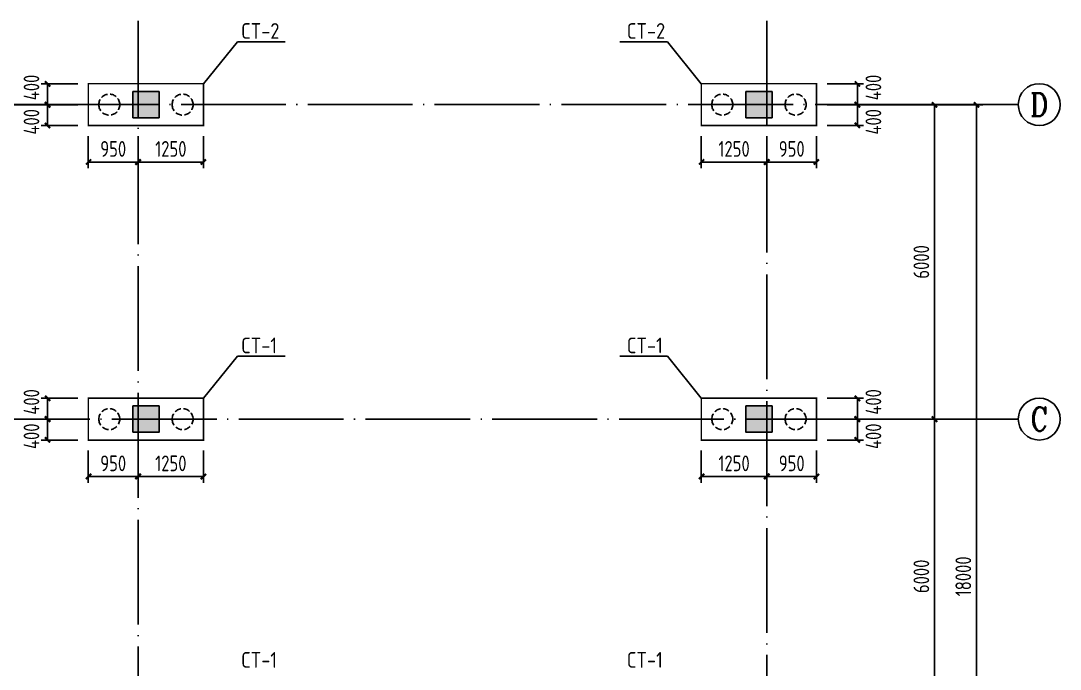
# Model space of a CAD drawing. Header units: millimetres. Extents: x 865974 to 875117, y 41124 to 44891.
# Drawn here: x 867254.5 to 867452.9, y 41524.7 to 41648.4 of the extents above; entities that cross this region are included whole.
import ezdxf
from ezdxf.enums import TextEntityAlignment as Align

# ---------------------------------------------------------------- set-up
doc = ezdxf.new("R2010")
doc.units = ezdxf.units.MM
doc.header["$LTSCALE"] = 1000
doc.header["$MEASUREMENT"] = 0
doc.linetypes.add('DASH', pattern=[0.35, 0.25, -0.1])
doc.linetypes.add('DOTE', pattern=[2.42, 2, -0.2, 0.02, -0.2])
for name, color, linetype in [('1507', 6, 'Continuous'), ('AXIS', 3, 'Continuous'), ('AXIS_TEXT', 7, 'Continuous'), ('DIM', 7, 'Continuous'), ('DOTE', 1, 'DOTE'), ('柱', 2, 'Continuous'), ('标注', 7, 'Continuous')]:
    doc.layers.add(name, color=color, linetype=linetype)
doc.layers.add('承台基础', color=23, linetype='Continuous', lineweight=18)
doc.styles.add('_TCH_AXIS', font='COMPLEX', dxfattribs={"bigfont": 'GBCBIG'})
doc.styles.add('COMPLEX', font='COMPLEX')
doc.styles.add('GBHZ', font='gbenor.shx', dxfattribs={"width": 0.9, "bigfont": 'gbcbig.shx'})
doc.styles.get("Standard").update_dxf_attribs({"font": 'gbenor.shx', "bigfont": 'gbcbig.shx'})
doc.dimstyles.new('Y100', dxfattribs={"dimscale": 0, "dimtxt": 3, "dimasz": 0.01, "dimexe": 1.2, "dimexo": 2, "dimgap": 1, "dimtad": 1, "dimdec": 0, "dimlfac": 100, "dimzin": 0, "dimdsep": 46, "dimtxsty": 'GBHZ', "dimblk": 'DX', "dimcen": 0.09, "dimdle": 1, "dimclrd": 7, "dimclre": 7, "dimclrt": 7, "dimadec": 0, "dimazin": 0, "dimtfac": 1, "dimtdec": 0, "dimtix": 1, "dimtmove": 2, "dimatfit": 3, "dimldrblk": 'DX', "dimfxl": 0, "dimtolj": 1, "dimtzin": 0, "dimarcsym": 0})

# ---------------------------------------------------------------- blocks, each defined once
blk = doc.blocks.new('DX')
at = {"color": 0, "linetype": 'ByBlock', "const_width": 40}
blk.add_lwpolyline([(-54, -51), (46, 49)], dxfattribs=at)
blk = doc.blocks.new('*D717')
at = {"layer": 'Defpoints', "color": 0, "transparency": 16777216}
for p in [(867244.92, 41572.38), (867260.92, 41572.38), (867260.92, 41512.38)]:
    blk.add_point(p, dxfattribs=at)
at = {"layer": '标注', "color": 7, "lineweight": -2, "transparency": 16777216}
for p, q in [((867258.92, 41572.38), (867243.72, 41572.38)), ((867244.92, 41512.39), (867244.92, 41572.37)), ((867258.92, 41512.38), (867243.72, 41512.38))]:
    blk.add_line(p, q, dxfattribs=at)
at = {"layer": '标注', "color": 7, "lineweight": -2, "transparency": 16777216, "xscale": 0.01, "yscale": 0.01, "zscale": 0.01}
for p, rotation in [((867244.92, 41572.38), 90), ((867244.92, 41512.38), 270)]:
    blk.add_blockref('DX', p, dxfattribs=dict(at, rotation=rotation))
at = {"layer": '标注', "color": 7, "transparency": 16777216, "insert": (867242.42, 41542.38), "char_height": 3, "attachment_point": 5, "rotation": 90, "style": 'GBHZ'}
blk.add_mtext('\\A1;6000', dxfattribs=at)
blk = doc.blocks.new('*D718')
at = {"layer": 'Defpoints', "color": 0, "transparency": 16777216}
for p in [(867244.92, 41632.38), (867260.92, 41632.38), (867260.92, 41572.38)]:
    blk.add_point(p, dxfattribs=at)
at = {"layer": '标注', "color": 7, "lineweight": -2, "transparency": 16777216}
for p, q in [((867258.92, 41632.38), (867243.72, 41632.38)), ((867244.92, 41572.39), (867244.92, 41632.37)), ((867258.92, 41572.38), (867243.72, 41572.38))]:
    blk.add_line(p, q, dxfattribs=at)
at = {"layer": '标注', "color": 7, "lineweight": -2, "transparency": 16777216, "xscale": 0.01, "yscale": 0.01, "zscale": 0.01}
for p, rotation in [((867244.92, 41632.38), 90), ((867244.92, 41572.38), 270)]:
    blk.add_blockref('DX', p, dxfattribs=dict(at, rotation=rotation))
at = {"layer": '标注', "color": 7, "transparency": 16777216, "insert": (867242.42, 41602.38), "char_height": 3, "attachment_point": 5, "rotation": 90, "style": 'GBHZ'}
blk.add_mtext('\\A1;6000', dxfattribs=at)
blk = doc.blocks.new('*D719')
at = {"layer": 'Defpoints', "color": 0, "transparency": 16777216}
for p in [(867260.92, 41632.38), (867236.92, 41452.38), (867260.92, 41452.38)]:
    blk.add_point(p, dxfattribs=at)
at = {"layer": '标注', "color": 7, "lineweight": -2, "transparency": 16777216}
for p, q in [((867258.92, 41632.38), (867235.72, 41632.38)), ((867236.92, 41632.37), (867236.92, 41452.39)), ((867258.92, 41452.38), (867235.72, 41452.38))]:
    blk.add_line(p, q, dxfattribs=at)
at = {"layer": '标注', "color": 7, "lineweight": -2, "transparency": 16777216, "xscale": 0.01, "yscale": 0.01, "zscale": 0.01}
for p, rotation in [((867236.92, 41632.38), 90), ((867236.92, 41452.38), 270)]:
    blk.add_blockref('DX', p, dxfattribs=dict(at, rotation=rotation))
at = {"layer": '标注', "color": 7, "transparency": 16777216, "insert": (867234.42, 41542.38), "char_height": 3, "attachment_point": 5, "rotation": 90, "style": 'GBHZ'}
blk.add_mtext('\\A1;18000', dxfattribs=at)
blk = doc.blocks.new('_AXISO')
blk.add_circle((0, 0), 0.5)
at = {"layer": 'AXIS_TEXT', "style": 'COMPLEX', "width": 1.041667}
blk.add_attdef('A', text='', height=0.56, dxfattribs=at).set_placement((-0.25, -0.28), (0.25, -0.28), align=Align.FIT)
blk = doc.blocks.new('*D722')
at = {"layer": 'Defpoints', "color": 0, "transparency": 16777216}
for p in [(867412.92, 41572.38), (867428.92, 41572.38), (867412.92, 41512.38)]:
    blk.add_point(p, dxfattribs=at)
at = {"layer": '标注', "color": 7, "lineweight": -2, "transparency": 16777216}
for p, q in [((867414.92, 41572.38), (867430.12, 41572.38)), ((867428.92, 41512.39), (867428.92, 41572.37)), ((867414.92, 41512.38), (867430.12, 41512.38))]:
    blk.add_line(p, q, dxfattribs=at)
at = {"layer": '标注', "color": 7, "lineweight": -2, "transparency": 16777216, "xscale": 0.01, "yscale": 0.01, "zscale": 0.01}
for p, rotation in [((867428.92, 41572.38), 90), ((867428.92, 41512.38), 270)]:
    blk.add_blockref('DX', p, dxfattribs=dict(at, rotation=rotation))
at = {"layer": '标注', "color": 7, "transparency": 16777216, "insert": (867426.42, 41542.38), "char_height": 3, "attachment_point": 5, "rotation": 90, "style": 'GBHZ'}
blk.add_mtext('\\A1;6000', dxfattribs=at)
blk = doc.blocks.new('*D723')
at = {"layer": 'Defpoints', "color": 0, "transparency": 16777216}
for p in [(867412.92, 41632.38), (867428.92, 41632.38), (867412.92, 41572.38)]:
    blk.add_point(p, dxfattribs=at)
at = {"layer": '标注', "color": 7, "lineweight": -2, "transparency": 16777216}
for p, q in [((867414.92, 41632.38), (867430.12, 41632.38)), ((867428.92, 41572.39), (867428.92, 41632.37)), ((867414.92, 41572.38), (867430.12, 41572.38))]:
    blk.add_line(p, q, dxfattribs=at)
at = {"layer": '标注', "color": 7, "lineweight": -2, "transparency": 16777216, "xscale": 0.01, "yscale": 0.01, "zscale": 0.01}
for p, rotation in [((867428.92, 41632.38), 90), ((867428.92, 41572.38), 270)]:
    blk.add_blockref('DX', p, dxfattribs=dict(at, rotation=rotation))
at = {"layer": '标注', "color": 7, "transparency": 16777216, "insert": (867426.42, 41602.38), "char_height": 3, "attachment_point": 5, "rotation": 90, "style": 'GBHZ'}
blk.add_mtext('\\A1;6000', dxfattribs=at)
blk = doc.blocks.new('*D724')
at = {"layer": 'Defpoints', "color": 0, "transparency": 16777216}
for p in [(867412.92, 41632.38), (867412.92, 41452.38), (867436.92, 41452.38)]:
    blk.add_point(p, dxfattribs=at)
at = {"layer": '标注', "color": 7, "lineweight": -2, "transparency": 16777216}
for p, q in [((867414.92, 41632.38), (867438.12, 41632.38)), ((867436.92, 41632.37), (867436.92, 41452.39)), ((867414.92, 41452.38), (867438.12, 41452.38))]:
    blk.add_line(p, q, dxfattribs=at)
at = {"layer": '标注', "color": 7, "lineweight": -2, "transparency": 16777216, "xscale": 0.01, "yscale": 0.01, "zscale": 0.01}
for p, rotation in [((867436.92, 41632.38), 90), ((867436.92, 41452.38), 270)]:
    blk.add_blockref('DX', p, dxfattribs=dict(at, rotation=rotation))
at = {"layer": '标注', "color": 7, "transparency": 16777216, "insert": (867434.42, 41542.38), "char_height": 3, "attachment_point": 5, "rotation": 90, "style": 'GBHZ'}
blk.add_mtext('\\A1;18000', dxfattribs=at)
blk = doc.blocks.new('*D752')
at = {"layer": 'Defpoints', "color": 0, "transparency": 16777216}
for p in [(867259.64, 41572.38), (867267.42, 41572.38), (867267.42, 41568.38)]:
    blk.add_point(p, dxfattribs=at)
at = {"layer": 'dim', "color": 7, "lineweight": -2, "transparency": 16777216}
for p, q in [((867265.42, 41572.38), (867258.44, 41572.38)), ((867259.64, 41568.39), (867259.64, 41572.37)), ((867265.42, 41568.38), (867258.44, 41568.38))]:
    blk.add_line(p, q, dxfattribs=at)
at = {"layer": 'dim', "color": 7, "lineweight": -2, "transparency": 16777216, "xscale": 0.01, "yscale": 0.01, "zscale": 0.01}
for p, rotation in [((867259.64, 41572.38), 90), ((867259.64, 41568.38), 270)]:
    blk.add_blockref('DX', p, dxfattribs=dict(at, rotation=rotation))
at = {"layer": 'dim', "color": 7, "transparency": 16777216, "insert": (867256.57, 41569.11), "char_height": 3, "attachment_point": 5, "rotation": 90, "style": 'GBHZ'}
blk.add_mtext('\\A1;400', dxfattribs=at)
blk = doc.blocks.new('*D753')
at = {"layer": 'Defpoints', "color": 0, "transparency": 16777216}
for p in [(867267.42, 41576.38), (867259.64, 41572.38), (867267.42, 41572.38)]:
    blk.add_point(p, dxfattribs=at)
at = {"layer": 'dim', "color": 7, "lineweight": -2, "transparency": 16777216}
for p, q in [((867265.42, 41576.38), (867258.44, 41576.38)), ((867259.64, 41576.37), (867259.64, 41572.39)), ((867265.42, 41572.38), (867258.44, 41572.38))]:
    blk.add_line(p, q, dxfattribs=at)
at = {"layer": 'dim', "color": 7, "lineweight": -2, "transparency": 16777216, "xscale": 0.01, "yscale": 0.01, "zscale": 0.01}
for p, rotation in [((867259.64, 41576.38), 90), ((867259.64, 41572.38), 270)]:
    blk.add_blockref('DX', p, dxfattribs=dict(at, rotation=rotation))
at = {"layer": 'dim', "color": 7, "transparency": 16777216, "insert": (867256.57, 41575.66), "char_height": 3, "attachment_point": 5, "rotation": 90, "style": 'GBHZ'}
blk.add_mtext('\\A1;400', dxfattribs=at)
blk = doc.blocks.new('*D750')
at = {"layer": 'Defpoints', "color": 0, "transparency": 16777216}
for p in [(867267.42, 41568.38), (867276.92, 41568.38), (867276.92, 41561.44)]:
    blk.add_point(p, dxfattribs=at)
at = {"layer": 'dim', "color": 7, "lineweight": -2, "transparency": 16777216}
for p, q in [((867267.42, 41566.38), (867267.42, 41560.24)), ((867276.92, 41566.38), (867276.92, 41560.24)), ((867267.43, 41561.44), (867276.91, 41561.44))]:
    blk.add_line(p, q, dxfattribs=at)
at = {"layer": 'dim', "color": 7, "lineweight": -2, "transparency": 16777216, "xscale": 0.01, "yscale": 0.01, "zscale": 0.01, "rotation": 180}
blk.add_blockref('DX', (867267.42, 41561.44), dxfattribs=at)
at = {"layer": 'dim', "color": 7, "lineweight": -2, "transparency": 16777216, "xscale": 0.01, "yscale": 0.01, "zscale": 0.01}
blk.add_blockref('DX', (867276.92, 41561.44), dxfattribs=at)
at = {"layer": 'dim', "color": 7, "transparency": 16777216, "insert": (867272.17, 41563.94), "char_height": 3, "attachment_point": 5, "style": 'GBHZ'}
blk.add_mtext('\\A1;950', dxfattribs=at)
blk = doc.blocks.new('*D751')
at = {"layer": 'Defpoints', "color": 0, "transparency": 16777216}
for p in [(867276.92, 41568.38), (867289.42, 41568.38), (867289.42, 41561.44)]:
    blk.add_point(p, dxfattribs=at)
at = {"layer": 'dim', "color": 7, "lineweight": -2, "transparency": 16777216}
for p, q in [((867276.92, 41566.38), (867276.92, 41560.24)), ((867289.42, 41566.38), (867289.42, 41560.24)), ((867276.93, 41561.44), (867289.41, 41561.44))]:
    blk.add_line(p, q, dxfattribs=at)
at = {"layer": 'dim', "color": 7, "lineweight": -2, "transparency": 16777216, "xscale": 0.01, "yscale": 0.01, "zscale": 0.01, "rotation": 180}
blk.add_blockref('DX', (867276.92, 41561.44), dxfattribs=at)
at = {"layer": 'dim', "color": 7, "lineweight": -2, "transparency": 16777216, "xscale": 0.01, "yscale": 0.01, "zscale": 0.01}
blk.add_blockref('DX', (867289.42, 41561.44), dxfattribs=at)
at = {"layer": 'dim', "color": 7, "transparency": 16777216, "insert": (867283.17, 41563.94), "char_height": 3, "attachment_point": 5, "style": 'GBHZ'}
blk.add_mtext('\\A1;1250', dxfattribs=at)
blk = doc.blocks.new('*D756')
at = {"layer": 'Defpoints', "color": 0, "transparency": 16777216}
for p in [(867259.64, 41632.38), (867267.42, 41632.38), (867267.42, 41628.38)]:
    blk.add_point(p, dxfattribs=at)
at = {"layer": 'dim', "color": 7, "lineweight": -2, "transparency": 16777216}
for p, q in [((867265.42, 41632.38), (867258.44, 41632.38)), ((867259.64, 41628.39), (867259.64, 41632.37)), ((867265.42, 41628.38), (867258.44, 41628.38))]:
    blk.add_line(p, q, dxfattribs=at)
at = {"layer": 'dim', "color": 7, "lineweight": -2, "transparency": 16777216, "xscale": 0.01, "yscale": 0.01, "zscale": 0.01}
for p, rotation in [((867259.64, 41632.38), 90), ((867259.64, 41628.38), 270)]:
    blk.add_blockref('DX', p, dxfattribs=dict(at, rotation=rotation))
at = {"layer": 'dim', "color": 7, "transparency": 16777216, "insert": (867256.57, 41629.11), "char_height": 3, "attachment_point": 5, "rotation": 90, "style": 'GBHZ'}
blk.add_mtext('\\A1;400', dxfattribs=at)
blk = doc.blocks.new('*D757')
at = {"layer": 'Defpoints', "color": 0, "transparency": 16777216}
for p in [(867267.42, 41636.38), (867259.64, 41632.38), (867267.42, 41632.38)]:
    blk.add_point(p, dxfattribs=at)
at = {"layer": 'dim', "color": 7, "lineweight": -2, "transparency": 16777216}
for p, q in [((867265.42, 41636.38), (867258.44, 41636.38)), ((867259.64, 41636.37), (867259.64, 41632.39)), ((867265.42, 41632.38), (867258.44, 41632.38))]:
    blk.add_line(p, q, dxfattribs=at)
at = {"layer": 'dim', "color": 7, "lineweight": -2, "transparency": 16777216, "xscale": 0.01, "yscale": 0.01, "zscale": 0.01}
for p, rotation in [((867259.64, 41636.38), 90), ((867259.64, 41632.38), 270)]:
    blk.add_blockref('DX', p, dxfattribs=dict(at, rotation=rotation))
at = {"layer": 'dim', "color": 7, "transparency": 16777216, "insert": (867256.57, 41635.66), "char_height": 3, "attachment_point": 5, "rotation": 90, "style": 'GBHZ'}
blk.add_mtext('\\A1;400', dxfattribs=at)
blk = doc.blocks.new('*D754')
at = {"layer": 'Defpoints', "color": 0, "transparency": 16777216}
for p in [(867267.42, 41628.38), (867276.92, 41628.38), (867276.92, 41621.44)]:
    blk.add_point(p, dxfattribs=at)
at = {"layer": 'dim', "color": 7, "lineweight": -2, "transparency": 16777216}
for p, q in [((867267.42, 41626.38), (867267.42, 41620.24)), ((867276.92, 41626.38), (867276.92, 41620.24)), ((867267.43, 41621.44), (867276.91, 41621.44))]:
    blk.add_line(p, q, dxfattribs=at)
at = {"layer": 'dim', "color": 7, "lineweight": -2, "transparency": 16777216, "xscale": 0.01, "yscale": 0.01, "zscale": 0.01, "rotation": 180}
blk.add_blockref('DX', (867267.42, 41621.44), dxfattribs=at)
at = {"layer": 'dim', "color": 7, "lineweight": -2, "transparency": 16777216, "xscale": 0.01, "yscale": 0.01, "zscale": 0.01}
blk.add_blockref('DX', (867276.92, 41621.44), dxfattribs=at)
at = {"layer": 'dim', "color": 7, "transparency": 16777216, "insert": (867272.17, 41623.94), "char_height": 3, "attachment_point": 5, "style": 'GBHZ'}
blk.add_mtext('\\A1;950', dxfattribs=at)
blk = doc.blocks.new('*D755')
at = {"layer": 'Defpoints', "color": 0, "transparency": 16777216}
for p in [(867276.92, 41628.38), (867289.42, 41628.38), (867289.42, 41621.44)]:
    blk.add_point(p, dxfattribs=at)
at = {"layer": 'dim', "color": 7, "lineweight": -2, "transparency": 16777216}
for p, q in [((867276.92, 41626.38), (867276.92, 41620.24)), ((867289.42, 41626.38), (867289.42, 41620.24)), ((867276.93, 41621.44), (867289.41, 41621.44))]:
    blk.add_line(p, q, dxfattribs=at)
at = {"layer": 'dim', "color": 7, "lineweight": -2, "transparency": 16777216, "xscale": 0.01, "yscale": 0.01, "zscale": 0.01, "rotation": 180}
blk.add_blockref('DX', (867276.92, 41621.44), dxfattribs=at)
at = {"layer": 'dim', "color": 7, "lineweight": -2, "transparency": 16777216, "xscale": 0.01, "yscale": 0.01, "zscale": 0.01}
blk.add_blockref('DX', (867289.42, 41621.44), dxfattribs=at)
at = {"layer": 'dim', "color": 7, "transparency": 16777216, "insert": (867283.17, 41623.94), "char_height": 3, "attachment_point": 5, "style": 'GBHZ'}
blk.add_mtext('\\A1;1250', dxfattribs=at)
blk = doc.blocks.new('*D771')
at = {"layer": 'Defpoints', "color": 0, "transparency": 16777216}
for p in [(867406.42, 41572.38), (867414.2, 41572.38), (867406.42, 41568.38)]:
    blk.add_point(p, dxfattribs=at)
at = {"layer": 'dim', "color": 7, "lineweight": -2, "transparency": 16777216}
for p, q in [((867408.42, 41572.38), (867415.4, 41572.38)), ((867414.2, 41568.39), (867414.2, 41572.37)), ((867408.42, 41568.38), (867415.4, 41568.38))]:
    blk.add_line(p, q, dxfattribs=at)
at = {"layer": 'dim', "color": 7, "lineweight": -2, "transparency": 16777216, "xscale": 0.01, "yscale": 0.01, "zscale": 0.01}
for p, rotation in [((867414.2, 41572.38), 90), ((867414.2, 41568.38), 270)]:
    blk.add_blockref('DX', p, dxfattribs=dict(at, rotation=rotation))
at = {"layer": 'dim', "color": 7, "transparency": 16777216, "insert": (867417.27, 41569.11), "char_height": 3, "attachment_point": 5, "rotation": 90, "style": 'GBHZ'}
blk.add_mtext('\\A1;400', dxfattribs=at)
blk = doc.blocks.new('*D772')
at = {"layer": 'Defpoints', "color": 0, "transparency": 16777216}
for p in [(867406.42, 41576.38), (867406.42, 41572.38), (867414.2, 41572.38)]:
    blk.add_point(p, dxfattribs=at)
at = {"layer": 'dim', "color": 7, "lineweight": -2, "transparency": 16777216}
for p, q in [((867408.42, 41576.38), (867415.4, 41576.38)), ((867414.2, 41576.37), (867414.2, 41572.39)), ((867408.42, 41572.38), (867415.4, 41572.38))]:
    blk.add_line(p, q, dxfattribs=at)
at = {"layer": 'dim', "color": 7, "lineweight": -2, "transparency": 16777216, "xscale": 0.01, "yscale": 0.01, "zscale": 0.01}
for p, rotation in [((867414.2, 41576.38), 90), ((867414.2, 41572.38), 270)]:
    blk.add_blockref('DX', p, dxfattribs=dict(at, rotation=rotation))
at = {"layer": 'dim', "color": 7, "transparency": 16777216, "insert": (867417.27, 41575.66), "char_height": 3, "attachment_point": 5, "rotation": 90, "style": 'GBHZ'}
blk.add_mtext('\\A1;400', dxfattribs=at)
blk = doc.blocks.new('*D773')
at = {"layer": 'Defpoints', "color": 0, "transparency": 16777216}
for p in [(867396.92, 41568.38), (867406.42, 41568.38), (867396.92, 41561.44)]:
    blk.add_point(p, dxfattribs=at)
at = {"layer": 'dim', "color": 7, "lineweight": -2, "transparency": 16777216}
for p, q in [((867396.92, 41566.38), (867396.92, 41560.24)), ((867406.42, 41566.38), (867406.42, 41560.24)), ((867406.41, 41561.44), (867396.93, 41561.44))]:
    blk.add_line(p, q, dxfattribs=at)
at = {"layer": 'dim', "color": 7, "lineweight": -2, "transparency": 16777216, "xscale": 0.01, "yscale": 0.01, "zscale": 0.01, "rotation": 180}
blk.add_blockref('DX', (867396.92, 41561.44), dxfattribs=at)
at = {"layer": 'dim', "color": 7, "lineweight": -2, "transparency": 16777216, "xscale": 0.01, "yscale": 0.01, "zscale": 0.01}
blk.add_blockref('DX', (867406.42, 41561.44), dxfattribs=at)
at = {"layer": 'dim', "color": 7, "transparency": 16777216, "insert": (867401.67, 41563.94), "char_height": 3, "attachment_point": 5, "style": 'GBHZ'}
blk.add_mtext('\\A1;950', dxfattribs=at)
blk = doc.blocks.new('*D762')
at = {"layer": 'Defpoints', "color": 0, "transparency": 16777216}
for p in [(867384.42, 41568.38), (867396.92, 41568.38), (867384.42, 41561.44)]:
    blk.add_point(p, dxfattribs=at)
at = {"layer": 'dim', "color": 7, "lineweight": -2, "transparency": 16777216}
for p, q in [((867384.42, 41566.38), (867384.42, 41560.24)), ((867396.92, 41566.38), (867396.92, 41560.24)), ((867396.91, 41561.44), (867384.43, 41561.44))]:
    blk.add_line(p, q, dxfattribs=at)
at = {"layer": 'dim', "color": 7, "lineweight": -2, "transparency": 16777216, "xscale": 0.01, "yscale": 0.01, "zscale": 0.01, "rotation": 180}
blk.add_blockref('DX', (867384.42, 41561.44), dxfattribs=at)
at = {"layer": 'dim', "color": 7, "lineweight": -2, "transparency": 16777216, "xscale": 0.01, "yscale": 0.01, "zscale": 0.01}
blk.add_blockref('DX', (867396.92, 41561.44), dxfattribs=at)
at = {"layer": 'dim', "color": 7, "transparency": 16777216, "insert": (867390.67, 41563.94), "char_height": 3, "attachment_point": 5, "style": 'GBHZ'}
blk.add_mtext('\\A1;1250', dxfattribs=at)
blk = doc.blocks.new('*D763')
at = {"layer": 'Defpoints', "color": 0, "transparency": 16777216}
for p in [(867406.42, 41632.38), (867414.2, 41632.38), (867406.42, 41628.38)]:
    blk.add_point(p, dxfattribs=at)
at = {"layer": 'dim', "color": 7, "lineweight": -2, "transparency": 16777216}
for p, q in [((867408.42, 41632.38), (867415.4, 41632.38)), ((867414.2, 41628.39), (867414.2, 41632.37)), ((867408.42, 41628.38), (867415.4, 41628.38))]:
    blk.add_line(p, q, dxfattribs=at)
at = {"layer": 'dim', "color": 7, "lineweight": -2, "transparency": 16777216, "xscale": 0.01, "yscale": 0.01, "zscale": 0.01}
for p, rotation in [((867414.2, 41632.38), 90), ((867414.2, 41628.38), 270)]:
    blk.add_blockref('DX', p, dxfattribs=dict(at, rotation=rotation))
at = {"layer": 'dim', "color": 7, "transparency": 16777216, "insert": (867417.27, 41629.11), "char_height": 3, "attachment_point": 5, "rotation": 90, "style": 'GBHZ'}
blk.add_mtext('\\A1;400', dxfattribs=at)
blk = doc.blocks.new('*D764')
at = {"layer": 'Defpoints', "color": 0, "transparency": 16777216}
for p in [(867406.42, 41636.38), (867406.42, 41632.38), (867414.2, 41632.38)]:
    blk.add_point(p, dxfattribs=at)
at = {"layer": 'dim', "color": 7, "lineweight": -2, "transparency": 16777216}
for p, q in [((867408.42, 41636.38), (867415.4, 41636.38)), ((867414.2, 41636.37), (867414.2, 41632.39)), ((867408.42, 41632.38), (867415.4, 41632.38))]:
    blk.add_line(p, q, dxfattribs=at)
at = {"layer": 'dim', "color": 7, "lineweight": -2, "transparency": 16777216, "xscale": 0.01, "yscale": 0.01, "zscale": 0.01}
for p, rotation in [((867414.2, 41636.38), 90), ((867414.2, 41632.38), 270)]:
    blk.add_blockref('DX', p, dxfattribs=dict(at, rotation=rotation))
at = {"layer": 'dim', "color": 7, "transparency": 16777216, "insert": (867417.27, 41635.66), "char_height": 3, "attachment_point": 5, "rotation": 90, "style": 'GBHZ'}
blk.add_mtext('\\A1;400', dxfattribs=at)
blk = doc.blocks.new('*D765')
at = {"layer": 'Defpoints', "color": 0, "transparency": 16777216}
for p in [(867396.92, 41628.38), (867406.42, 41628.38), (867396.92, 41621.44)]:
    blk.add_point(p, dxfattribs=at)
at = {"layer": 'dim', "color": 7, "lineweight": -2, "transparency": 16777216}
for p, q in [((867396.92, 41626.38), (867396.92, 41620.24)), ((867406.42, 41626.38), (867406.42, 41620.24)), ((867406.41, 41621.44), (867396.93, 41621.44))]:
    blk.add_line(p, q, dxfattribs=at)
at = {"layer": 'dim', "color": 7, "lineweight": -2, "transparency": 16777216, "xscale": 0.01, "yscale": 0.01, "zscale": 0.01, "rotation": 180}
blk.add_blockref('DX', (867396.92, 41621.44), dxfattribs=at)
at = {"layer": 'dim', "color": 7, "lineweight": -2, "transparency": 16777216, "xscale": 0.01, "yscale": 0.01, "zscale": 0.01}
blk.add_blockref('DX', (867406.42, 41621.44), dxfattribs=at)
at = {"layer": 'dim', "color": 7, "transparency": 16777216, "insert": (867401.67, 41623.94), "char_height": 3, "attachment_point": 5, "style": 'GBHZ'}
blk.add_mtext('\\A1;950', dxfattribs=at)
blk = doc.blocks.new('*D766')
at = {"layer": 'Defpoints', "color": 0, "transparency": 16777216}
for p in [(867384.42, 41628.38), (867396.92, 41628.38), (867384.42, 41621.44)]:
    blk.add_point(p, dxfattribs=at)
at = {"layer": 'dim', "color": 7, "lineweight": -2, "transparency": 16777216}
for p, q in [((867384.42, 41626.38), (867384.42, 41620.24)), ((867396.92, 41626.38), (867396.92, 41620.24)), ((867396.91, 41621.44), (867384.43, 41621.44))]:
    blk.add_line(p, q, dxfattribs=at)
at = {"layer": 'dim', "color": 7, "lineweight": -2, "transparency": 16777216, "xscale": 0.01, "yscale": 0.01, "zscale": 0.01, "rotation": 180}
blk.add_blockref('DX', (867384.42, 41621.44), dxfattribs=at)
at = {"layer": 'dim', "color": 7, "lineweight": -2, "transparency": 16777216, "xscale": 0.01, "yscale": 0.01, "zscale": 0.01}
blk.add_blockref('DX', (867396.92, 41621.44), dxfattribs=at)
at = {"layer": 'dim', "color": 7, "transparency": 16777216, "insert": (867390.67, 41623.94), "char_height": 3, "attachment_point": 5, "style": 'GBHZ'}
blk.add_mtext('\\A1;1250', dxfattribs=at)

msp = doc.modelspace()

# ---------------------------------------------------------------- linework, layer by layer
at = {"layer": '1507', "linetype": 'DASH', "ltscale": 0.005}
for points in [[(867269.42, 41632.384, 1), (867273.42, 41632.384, 1)], [(867283.42, 41632.384, 1), (867287.42, 41632.384, 1)], [(867390.42, 41632.384, -1), (867386.42, 41632.384, -1)], [(867404.42, 41632.384, -1), (867400.42, 41632.384, -1)], [(867269.42, 41572.384, 1), (867273.42, 41572.384, 1)], [(867283.42, 41572.384, 1), (867287.42, 41572.384, 1)], [(867390.42, 41572.384, -1), (867386.42, 41572.384, -1)], [(867404.42, 41572.384, -1), (867400.42, 41572.384, -1)]]:
    msp.add_lwpolyline(points, format="xyb", close=True, dxfattribs=at)
at = {"layer": 'AXIS', "color": 0}
for p, q in [((867260.92, 41632.384), (867228.92, 41632.384)), ((867412.92, 41632.384), (867444.92, 41632.384)), ((867260.92, 41572.384), (867228.92, 41572.384)), ((867412.92, 41572.384), (867444.92, 41572.384))]:
    msp.add_line(p, q, dxfattribs=at)
at = {"layer": 'dim', "linetype": 'ByBlock'}
for p, q in [((867289.42, 41636.384), (867295.896, 41644.381)), ((867295.896, 41644.381), (867304.964, 41644.381)), ((867377.945, 41644.381), (867368.877, 41644.381)), ((867384.42, 41636.384), (867377.945, 41644.381)), ((867289.42, 41576.384), (867295.896, 41584.381)), ((867295.896, 41584.381), (867304.964, 41584.381)), ((867377.945, 41584.381), (867368.877, 41584.381)), ((867384.42, 41576.384), (867377.945, 41584.381))]:
    msp.add_line(p, q, dxfattribs=at)
at = {"layer": 'DOTE', "linetype": 'DOTE', "ltscale": 0.01}
for p, q in [((867276.92, 41436.384), (867276.92, 41648.384)), ((867396.92, 41648.384), (867396.92, 41436.384)), ((867260.92, 41632.384), (867412.92, 41632.384)), ((867412.92, 41572.384), (867260.92, 41572.384))]:
    msp.add_line(p, q, dxfattribs=at)
at = {"layer": '承台基础', "color": 2, "ltscale": 0.006, "const_width": 0.3}
for points in [[(867267.42, 41628.384), (867289.42, 41628.384), (867289.42, 41636.384), (867267.42, 41636.384)], [(867406.42, 41628.384), (867384.42, 41628.384), (867384.42, 41636.384), (867406.42, 41636.384)], [(867267.42, 41568.384), (867289.42, 41568.384), (867289.42, 41576.384), (867267.42, 41576.384)], [(867406.42, 41568.384), (867384.42, 41568.384), (867384.42, 41576.384), (867406.42, 41576.384)]]:
    msp.add_lwpolyline(points, close=True, dxfattribs=at)
at = {"layer": '柱'}
for points in [[(867275.92, 41629.884), (867280.92, 41629.884), (867280.92, 41634.884), (867275.92, 41634.884)], [(867397.92, 41629.884), (867392.92, 41629.884), (867392.92, 41634.884), (867397.92, 41634.884)], [(867275.92, 41569.884), (867280.92, 41569.884), (867280.92, 41574.884), (867275.92, 41574.884)], [(867397.92, 41569.884), (867392.92, 41569.884), (867392.92, 41574.884), (867397.92, 41574.884)]]:
    msp.add_lwpolyline(points, close=True, dxfattribs=at)
for points in [[(867275.92, 41629.884), (867275.92, 41634.884), (867280.92, 41629.884), (867280.92, 41634.884)], [(867397.92, 41629.884), (867397.92, 41634.884), (867392.92, 41629.884), (867392.92, 41634.884)], [(867275.92, 41569.884), (867275.92, 41574.884), (867280.92, 41569.884), (867280.92, 41574.884)], [(867397.92, 41569.884), (867397.92, 41574.884), (867392.92, 41569.884), (867392.92, 41574.884)]]:
    msp.add_solid(points, dxfattribs=at)

# ---------------------------------------------------------------- block references
at = {"layer": 'AXIS', "color": 0}
ref = msp.add_blockref('_AXISO', (867448.92, 41632.384), dxfattribs=dict(at, xscale=-8, yscale=8, zscale=8))
ref.add_attrib('A', 'D', dxfattribs={"layer": 'AXIS_TEXT', "color": 0, "height": 4.353, "style": '_TCH_AXIS'}).set_placement((867447.158, 41630.207), (867450.682, 41630.207), align=Align.FIT)
ref = msp.add_blockref('_AXISO', (867448.92, 41572.384), dxfattribs=dict(at, xscale=-8, yscale=8, zscale=8))
ref.add_attrib('A', 'C', dxfattribs={"layer": 'AXIS_TEXT', "color": 0, "height": 4.557, "style": '_TCH_AXIS'}).set_placement((867447.293, 41570.105), (867450.548, 41570.105), align=Align.FIT)

# ---------------------------------------------------------------- texts
at = {"layer": 'DIM', "linetype": 'ByBlock'}
for p in [(867296.57, 41644.943), (867370.195, 41644.943)]:
    msp.add_text('CT-2', height=3, dxfattribs=at).set_placement(p)
at = {"layer": 'dim', "linetype": 'ByBlock'}
for p in [(867296.57, 41584.943), (867370.195, 41584.943), (867296.57, 41524.943), (867370.195, 41524.943)]:
    msp.add_text('CT-1', height=3, dxfattribs=at).set_placement(p)

# ---------------------------------------------------------------- dimensions: what is measured, and where the dimension line sits
at = {"layer": 'dim'}
for base, p1, p2, angle, picture, middle in [((867259.639, 41632.384), (867267.42, 41636.384), (867267.42, 41632.384), 270, '*D757', (867256.572, 41635.662)), ((867414.201, 41632.384), (867406.42, 41636.384), (867406.42, 41632.384), 270, '*D764', (867417.268, 41635.662)), ((867259.639, 41632.384), (867267.42, 41628.384), (867267.42, 41632.384), 90, '*D756', (867256.572, 41629.106)), ((867414.201, 41632.384), (867406.42, 41628.384), (867406.42, 41632.384), 90, '*D763', (867417.268, 41629.106)), ((867259.639, 41572.384), (867267.42, 41576.384), (867267.42, 41572.384), 270, '*D753', (867256.572, 41575.662)), ((867414.201, 41572.384), (867406.42, 41576.384), (867406.42, 41572.384), 270, '*D772', (867417.268, 41575.662)), ((867259.639, 41572.384), (867267.42, 41568.384), (867267.42, 41572.384), 90, '*D752', (867256.572, 41569.106)), ((867414.201, 41572.384), (867406.42, 41568.384), (867406.42, 41572.384), 90, '*D771', (867417.268, 41569.106))]:
    dim = msp.add_linear_dim(base=base, p1=p1, p2=p2, angle=angle, dimstyle='Y100', override={"dimscale": 1, "dimfxl": 2}, dxfattribs=at)
    dim.commit()
    dim.dimension.update_dxf_attribs({"geometry": picture, "text_midpoint": middle, "dimtype": 160})
for base, p1, p2, picture, middle in [((867276.92, 41621.443), (867267.42, 41628.384), (867276.92, 41628.384), '*D754', (867272.17, 41623.943)), ((867289.42, 41621.443), (867276.92, 41628.384), (867289.42, 41628.384), '*D755', (867283.17, 41623.943)), ((867276.92, 41561.443), (867267.42, 41568.384), (867276.92, 41568.384), '*D750', (867272.17, 41563.943)), ((867289.42, 41561.443), (867276.92, 41568.384), (867289.42, 41568.384), '*D751', (867283.17, 41563.943))]:
    dim = msp.add_linear_dim(base=base, p1=p1, p2=p2, dimstyle='Y100', override={"dimscale": 1, "dimfxl": 2}, dxfattribs=at)
    dim.commit()
    dim.dimension.update_dxf_attribs({"geometry": picture, "text_midpoint": middle})
for base, p1, p2, picture, middle in [((867384.42, 41621.443), (867396.92, 41628.384), (867384.42, 41628.384), '*D766', (867390.67, 41623.943)), ((867396.92, 41621.443), (867406.42, 41628.384), (867396.92, 41628.384), '*D765', (867401.67, 41623.943)), ((867384.42, 41561.443), (867396.92, 41568.384), (867384.42, 41568.384), '*D762', (867390.67, 41563.943)), ((867396.92, 41561.443), (867406.42, 41568.384), (867396.92, 41568.384), '*D773', (867401.67, 41563.943))]:
    dim = msp.add_linear_dim(base=base, p1=p1, p2=p2, angle=180, dimstyle='Y100', override={"dimscale": 1, "dimfxl": 2}, dxfattribs=at)
    dim.commit()
    dim.dimension.update_dxf_attribs({"geometry": picture, "text_midpoint": middle})
at = {"layer": '标注'}
for base, p1, p2, picture, middle in [((867236.92, 41452.384), (867260.92, 41632.384), (867260.92, 41452.384), '*D719', (867234.42, 41542.384)), ((867244.92, 41632.384), (867260.92, 41572.384), (867260.92, 41632.384), '*D718', (867242.42, 41602.384)), ((867428.92, 41632.384), (867412.92, 41572.384), (867412.92, 41632.384), '*D723', (867426.42, 41602.384)), ((867436.92, 41452.384), (867412.92, 41632.384), (867412.92, 41452.384), '*D724', (867434.42, 41542.384)), ((867244.92, 41572.384), (867260.92, 41512.384), (867260.92, 41572.384), '*D717', (867242.42, 41542.384)), ((867428.92, 41572.384), (867412.92, 41512.384), (867412.92, 41572.384), '*D722', (867426.42, 41542.384))]:
    dim = msp.add_linear_dim(base=base, p1=p1, p2=p2, angle=90, dimstyle='Y100', override={"dimscale": 1, "dimfxl": 150}, dxfattribs=at)
    dim.commit()
    dim.dimension.update_dxf_attribs({"geometry": picture, "text_midpoint": middle})

doc.saveas('drawing.dxf')
